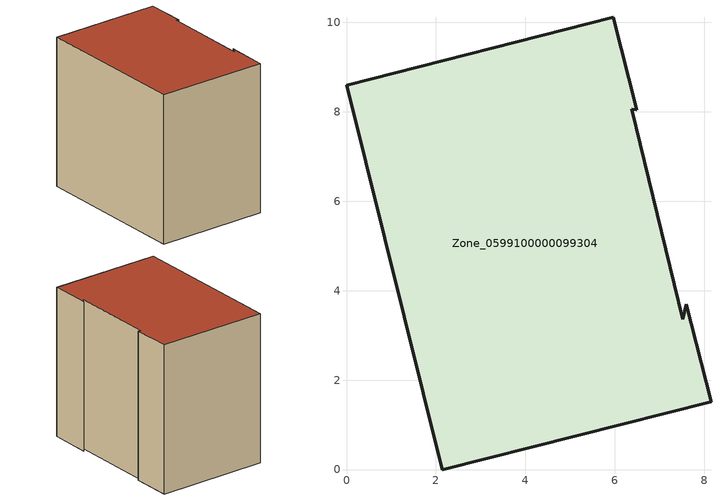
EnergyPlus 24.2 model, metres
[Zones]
Zone_0599100000099304
 floor ground (C_G): 6.38,8.06 7.51,3.36 7.6,3.69 8.15,1.52 2.14,0 0,8.6 5.97,10.11 6.5,8.04 z0
 wall outside (C_F): 2.14,0 8.15,1.52 7.6,3.69 7.51,3.36 6.38,8.06 6.5,8.04 5.97,10.11 0,8.6 2.14,0 z0:8.31
 roof outside (C_R): 7.51,3.36 6.38,8.06 6.5,8.04 5.97,10.11 0,8.6 2.14,0 8.15,1.52 7.6,3.69 z8.31
[BUILDING]
Pand.0599100000099304: North Axis=0; Terrain=City; Loads Convergence Tolerance Value=0.04; Temperature Convergence Tolerance Value=0.4; Solar Distribution=FullExterior; Maximum Number of Warmup Days=25; Minimum Number of Warmup Days=1
[Site:Location]
Rotterdam.The.Hague.AP_ZH_NLD Design_Conditions: Latitude=51.96; Longitude=4.45; Time Zone=1; Elevation=-4.5
[SITE:GROUNDTEMPERATURE:BUILDINGSURFACE]
18, 18, 18, 18, 18, 18, 18, 18, 18, 18, 18, 18
[MATERIAL] Thermal Absorptance=0.9; Solar Absorptance=0.7; Visible Absorptance=0.7
Name | Roughness | Thickness | Conductivity | Density | Specific Heat
G.TC.1965-1974 | MediumSmooth | 0.15 | 0.882353 | 540 | 1210
F.TC.1965-1974 | Rough | 0.3 | 0.697674 | 1920 | 840
R.TC.1965-1974 | MediumRough | 0.2 | 0.232558 | 1500 | 1000
[CONSTRUCTION]
C_G: G.TC.1965-1974
C_F: F.TC.1965-1974
C_R: R.TC.1965-1974
[ZONE]
Zone_0599100000099304: Type=1; Multiplier=1; Ceiling Height=Autocalculate; Volume=Autocalculate; Floor Area=autocalculate; Part of Total Floor Area=Yes
[ZONEINFILTRATION:DESIGNFLOWRATE]
Infil_Zone_0599100000099304: Zone or ZoneList or Space or SpaceList=Zone_0599100000099304; Schedule=AlwaysOn; Design Flow Rate Calculation Method=Flow/Area; Flow Rate per Floor Area=0.003; Constant Term Coefficient=1; Temperature Term Coefficient=0; Velocity Term Coefficient=0; Velocity Squared Term Coefficient=0
[HVACTEMPLATE:ZONE:IDEALLOADSAIRSYSTEM]
Zone_0599100000099304: Maximum Heating Supply Air Temperature=50; Minimum Cooling Supply Air Temperature=13; Maximum Heating Supply Air Humidity Ratio=0.0156; Minimum Cooling Supply Air Humidity Ratio=0.0077; Heating Limit=NoLimit; Cooling Limit=NoLimit; Dehumidification Control Type=ConstantSensibleHeatRatio; Cooling Sensible Heat Ratio=0.7; Dehumidification Setpoint=60; Humidification Control Type=None; Humidification Setpoint=30; Outdoor Air Method=None; Outdoor Air Flow Rate per Person=0.00944; Outdoor Air Flow Rate per Zone Floor Area=0; Outdoor Air Flow Rate per Zone=0; Demand Controlled Ventilation Type=None; Outdoor Air Economizer Type=NoEconomizer; Heat Recovery Type=None; Sensible Heat Recovery Effectiveness=0.7; Latent Heat Recovery Effectiveness=0.65
[ZONECONTROL:THERMOSTAT]
ThermostatControl_Zone_0599100000099304: Zone or ZoneList=Zone_0599100000099304; Control Type Schedule=DualSetpointControlType; Control 1=Thermostat_Zone_0599100000099304; Temperature Difference Between Cutout And Setpoint=0
[THERMOSTATSETPOINT:DUALSETPOINT]
Thermostat_Zone_0599100000099304: Heating Setpoint Temperature Schedule=HeatingSetpoint_Zone_0599100000099304; Cooling Setpoint Temperature Schedule=CoolingSetpoint_Zone_0599100000099304
[SCHEDULE:COMPACT]
HeatingSetpoint_Zone_0599100000099304: Through: 12/31, For: AllDays, Until: 24:00, 21
CoolingSetpoint_Zone_0599100000099304: Through: 12/31, For: AllDays, Until: 24:00, 24
DualSetpointControlType: Through: 12/31, For: AllDays, Until: 24:00, 4
AlwaysOn: Through: 12/31, For: AllDays, Until: 24:00, 1
